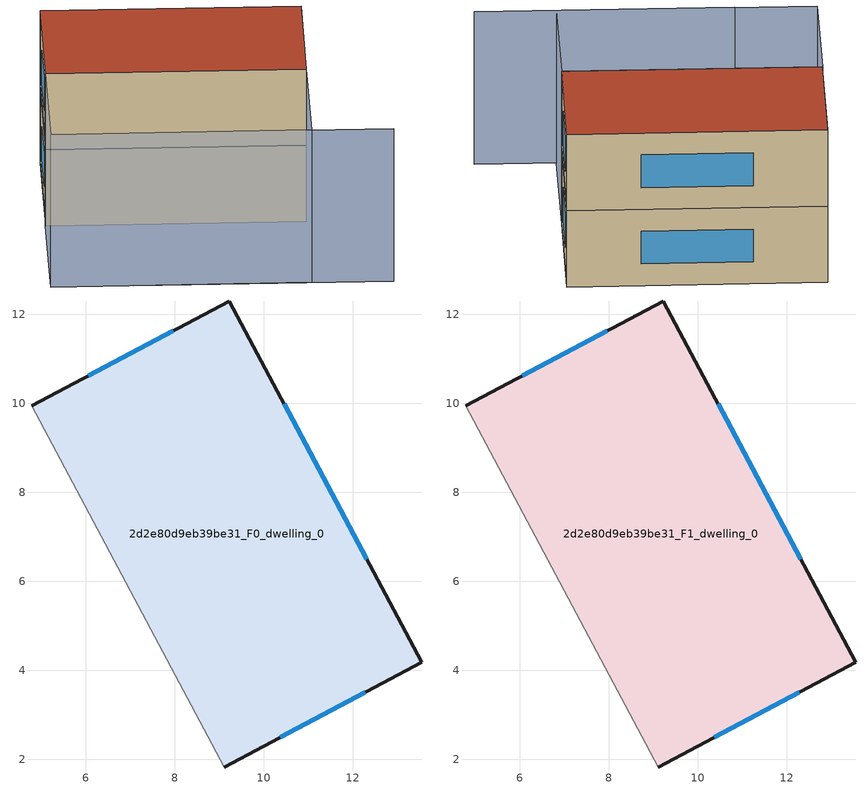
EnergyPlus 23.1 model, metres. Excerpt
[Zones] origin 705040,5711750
2d2e80d9eb39be31_F0_dwelling_0
 floor ground (EU_floor_Construction): 9.23,12.3 13.55,4.18 9.11,1.83 4.79,9.95 z0
 wall outside (EU_wall_Construction): 9.11,1.83 13.55,4.18 9.23,12.3 4.79,9.95 z0:3
 wall adiabatic (EU_wall_Construction): 4.79,9.95 9.11,1.83 z0:3
 window (EU_Window_Construction): 7.97,11.63 6.06,10.62 / 12.32,6.49 10.46,9.99 / 10.38,2.5 12.29,3.51 z0.85:2.15
2d2e80d9eb39be31_F1_dwelling_0
 floor to 2d2e80d9eb39be31_F0_dwelling_0 (EU_floor_Construction): 9.23,12.3 13.55,4.18 9.11,1.83 4.79,9.95 z3
 wall outside (EU_wall_Construction): 9.11,1.83 13.55,4.18 9.23,12.3 4.79,9.95 z3:6
 wall adiabatic (EU_wall_Construction): 4.79,9.95 9.11,1.83 z3:6
 window (EU_Window_Construction): 7.97,11.63 6.06,10.62 / 12.32,6.49 10.46,9.99 / 10.38,2.5 12.29,3.51 z3.85:5.15
 roof outside (EU_roof_Construction): 13.55,4.18 9.23,12.3 4.79,9.95 9.11,1.83 z6
shading: 1.86,5.12 6.18,-3 / 4.82,-0.45 0.5,7.68 / 0.5,7.68 4.79,9.97 / 4.79,9.97 9.11,1.83 / 9.11,1.83 4.82,-0.45 z0:6
[Building]
EU S2 Campaign: North Axis=0; Terrain=City; Solar Distribution=FullExterior
[Site:Location]
London: Latitude=51.5; Longitude=-0.5; Time Zone=0; Elevation=25
[SizingPeriod:WeatherFileDays]
AnnualSizingPeriod: Begin Month=1; Begin Day of Month=1; End Month=12; End Day of Month=31; Day of Week for Start Day=Monday; Use Weather File Daylight Saving Period=No; Use Weather File Rain and Snow Indicators=No
[MATERIAL]
EU_InternalMass_Material: Roughness=MediumRough; Thickness=0.1; Conductivity=1; Density=1800; Specific Heat=900; Thermal Absorptance=0.9; Solar Absorptance=0.7; Visible Absorptance=0.7
[MATERIAL:NOMASS] Roughness=MediumRough; Thermal Absorptance=0.9; Solar Absorptance=0.7; Visible Absorptance=0.7
Name | Thermal Resistance
EU_wall_NoMass | 0.71061
EU_roof_NoMass | 2.41608
EU_floor_NoMass | 1.75078
[WINDOWMATERIAL:SIMPLEGLAZINGSYSTEM]
EU_Window_SimpleGlazing: UFactor=2.64892; Solar Heat Gain Coefficient=0.76; Visible Transmittance=0.76
[CONSTRUCTION]
EU_wall_Construction: EU_wall_NoMass
EU_roof_Construction: EU_roof_NoMass
EU_floor_Construction: EU_floor_NoMass
EU_Window_Construction: EU_Window_SimpleGlazing
EU_InternalMass_Construction: EU_InternalMass_Material
[ZONE] Type=1; Multiplier=1; Ceiling Height=autocalculate; Volume=138.686; Floor Area=autocalculate; Part of Total Floor Area=Yes
2d2e80d9eb39be31_F0_dwelling_0; 2d2e80d9eb39be31_F1_dwelling_0
[INTERNALMASS] Construction=EU_InternalMass_Construction; Surface Area=46.2287
Name | Zone or ZoneList
2d2e80d9eb39be31_F0_dwelling_0_EU_InternalMass | 2d2e80d9eb39be31_F0_dwelling_0
2d2e80d9eb39be31_F1_dwelling_0_EU_InternalMass | 2d2e80d9eb39be31_F1_dwelling_0
[OTHEREQUIPMENT] Fuel Type=Electricity; Design Level Calculation Method=Watts/Area; Power per Zone Floor Area=1; Fraction Latent=0; Fraction Radiant=0; Fraction Lost=0; Carbon Dioxide Generation Rate=0; EndUse Subcategory=EU_Step8_InternalGains
Name | Zone or ZoneList or Space or SpaceList | Schedule
EU_Step8_InternalGain_2d2e80d9eb39be31_F0_dwelling_0_f000 | 2d2e80d9eb39be31_F0_dwelling_0 | EU_Step8_GainSchedule_2d2e80d9eb39be31_F0_dwelling_0_f000
EU_Step8_InternalGain_2d2e80d9eb39be31_F1_dwelling_0_f000 | 2d2e80d9eb39be31_F1_dwelling_0 | EU_Step8_GainSchedule_2d2e80d9eb39be31_F1_dwelling_0_f000
[ZONEVENTILATION:DESIGNFLOWRATE] Schedule=EU_AlwaysOn; Design Flow Rate Calculation Method=AirChanges/Hour; Air Changes per Hour=0.496673; Ventilation Type=Natural; Fan Pressure Rise=0; Fan Total Efficiency=1; Constant Term Coefficient=1; Temperature Term Coefficient=0; Velocity Term Coefficient=0; Velocity Squared Term Coefficient=0; Minimum Indoor Temperature=-100; Maximum Indoor Temperature=100; Delta Temperature=-100; Minimum Outdoor Temperature=-100; Maximum Outdoor Temperature=100; Maximum Wind Speed=40
Name | Zone or ZoneList or Space or SpaceList
EU_ConstantAir_2d2e80d9eb39be31_F0_dwelling_0 | 2d2e80d9eb39be31_F0_dwelling_0
EU_ConstantAir_2d2e80d9eb39be31_F1_dwelling_0 | 2d2e80d9eb39be31_F1_dwelling_0
[HVACTEMPLATE:THERMOSTAT] Constant Heating Setpoint=20; Constant Cooling Setpoint=50
EU_HeatOnly_2d2e80d9eb39be31_F0_dwelling_0; EU_HeatOnly_2d2e80d9eb39be31_F1_dwelling_0
[HVACTEMPLATE:ZONE:IDEALLOADSAIRSYSTEM] System Availability Schedule=EU_AlwaysOn; Maximum Heating Supply Air Temperature=50; Minimum Cooling Supply Air Temperature=13; Maximum Heating Supply Air Humidity Ratio=0.0156; Minimum Cooling Supply Air Humidity Ratio=0.0077; Heating Limit=NoLimit; Cooling Limit=NoLimit; Heating Availability Schedule=EU_AlwaysOn; Cooling Availability Schedule=EU_CoolingOff; Dehumidification Control Type=ConstantSensibleHeatRatio; Cooling Sensible Heat Ratio=0.7; Dehumidification Setpoint=60; Humidification Control Type=None; Humidification Setpoint=30; Outdoor Air Method=None; Outdoor Air Flow Rate per Person=0.00944; Outdoor Air Flow Rate per Zone Floor Area=0; Outdoor Air Flow Rate per Zone=0; Demand Controlled Ventilation Type=None; Outdoor Air Economizer Type=NoEconomizer; Heat Recovery Type=None; Sensible Heat Recovery Effectiveness=0.7; Latent Heat Recovery Effectiveness=0.65
Name | Template Thermostat
2d2e80d9eb39be31_F0_dwelling_0 | EU_HeatOnly_2d2e80d9eb39be31_F0_dwelling_0
2d2e80d9eb39be31_F1_dwelling_0 | EU_HeatOnly_2d2e80d9eb39be31_F1_dwelling_0
[SIZING:ZONE] Zone Cooling Design Supply Air Temperature Input Method=SupplyAirTemperature; Zone Cooling Design Supply Air Temperature=13; Zone Heating Design Supply Air Temperature Input Method=SupplyAirTemperature; Zone Heating Design Supply Air Temperature=50; Zone Cooling Design Supply Air Humidity Ratio=0.008; Zone Heating Design Supply Air Humidity Ratio=0.008; Cooling Design Air Flow Method=DesignDay; Cooling Design Air Flow Rate=0; Cooling Minimum Air Flow per Zone Floor Area=0.000762; Cooling Minimum Air Flow=0; Cooling Minimum Air Flow Fraction=0.2; Heating Design Air Flow Method=DesignDay; Heating Design Air Flow Rate=0; Heating Maximum Air Flow per Zone Floor Area=0.002032; Heating Maximum Air Flow=0.141576; Heating Maximum Air Flow Fraction=0.3; Account for Dedicated Outdoor Air System=No; Dedicated Outdoor Air System Control Strategy=NeutralSupplyAir; Dedicated Outdoor Air Low Setpoint Temperature for Design=autosize; Dedicated Outdoor Air High Setpoint Temperature for Design=autosize; Zone Load Sizing Method=Sensible Load Only No Latent Load; Zone Latent Cooling Design Supply Air Humidity Ratio Input Method=HumidityRatioDifference; Zone Cooling Design Supply Air Humidity Ratio Difference=0.005; Zone Latent Heating Design Supply Air Humidity Ratio Input Method=HumidityRatioDifference; Zone Humidification Design Supply Air Humidity Ratio Difference=0.005
2d2e80d9eb39be31_F0_dwelling_0; 2d2e80d9eb39be31_F1_dwelling_0
[SCHEDULE:CONSTANT]
Name | Hourly Value
EU_AlwaysOn | 1
EU_CoolingOff | 0
[SCHEDULE:FILE] Column Number=1; Rows to Skip at Top=0; Number of Hours of Data=8760; Column Separator=Comma; Interpolate to Timestep=No; Minutes per Item=60; Adjust Schedule for Daylight Savings=Yes
Name | File
EU_Step8_GainSchedule_2d2e80d9eb39be31_F0_dwelling_0_f000 | ../../schedules/2d2e80d9eb39be31/2d2e80d9eb39be31_F0_dwelling_0_f000_gain.csv
EU_Step8_GainSchedule_2d2e80d9eb39be31_F1_dwelling_0_f000 | ../../schedules/2d2e80d9eb39be31/2d2e80d9eb39be31_F1_dwelling_0_f000_gain.csv
